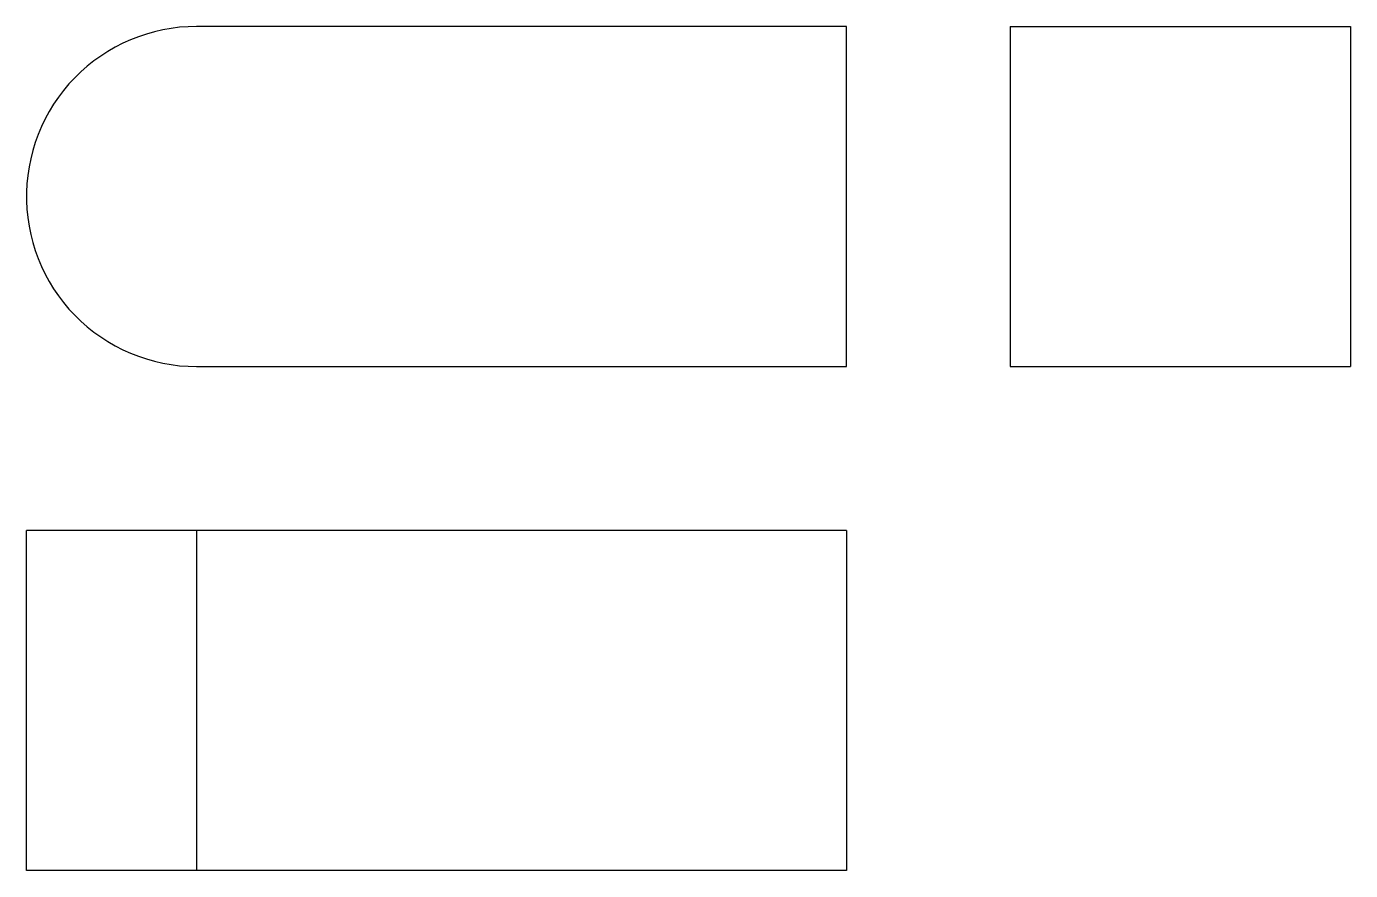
# Model space of a CAD drawing. Extents: x 0 to 1.21, y 0 to 0.77.
import ezdxf

# ---------------------------------------------------------------- set-up
doc = ezdxf.new("R2010")
doc.units = 0
for name, color, linetype in [('FRONT', 7, 'CONTINUOUS'), ('LEFT', 7, 'CONTINUOUS'), ('TOP', 7, 'CONTINUOUS')]:
    doc.layers.add(name, color=color, linetype=linetype)

msp = doc.modelspace()

# ---------------------------------------------------------------- linework, layer by layer
at = {"layer": 'FRONT'}
for p, q in [((0.109684, 0.765465), (0.10233, 0.762994)), ((0.117152, 0.767566), (0.109684, 0.765465)), ((0.124716, 0.769293), (0.117152, 0.767566)), ((0.132356, 0.77064), (0.124716, 0.769293)), ((0.140054, 0.771604), (0.132356, 0.77064)), ((0.14779, 0.772184), (0.140054, 0.771604)), ((0.155546, 0.772378), (0.14779, 0.772184)), ((0.749952, 0.772378), (0.155546, 0.772378)), ((0.749952, 0.461189), (0.749952, 0.772378)), ((0.081132, 0.75343), (0.074414, 0.74955)), ((0.088036, 0.756969), (0.081132, 0.75343)), ((0.095108, 0.76016), (0.088036, 0.756969)), ((0.10233, 0.762994), (0.095108, 0.76016)), ((0.061597, 0.740813), (0.055532, 0.735975)), ((0.067897, 0.745341), (0.061597, 0.740813)), ((0.074414, 0.74955), (0.067897, 0.745341)), ((0.049715, 0.730842), (0.044161, 0.725425)), ((0.055532, 0.735975), (0.049715, 0.730842)), ((0.038884, 0.719738), (0.033897, 0.713795)), ((0.044161, 0.725425), (0.038884, 0.719738)), ((0.029213, 0.70761), (0.024843, 0.7012)), ((0.033897, 0.713795), (0.029213, 0.70761)), ((0.020797, 0.69458), (0.017087, 0.687767)), ((0.024843, 0.7012), (0.020797, 0.69458)), ((0.013721, 0.680777), (0.010707, 0.673628)), ((0.017087, 0.687767), (0.013721, 0.680777)), ((0.008054, 0.666338), (0.005767, 0.658924)), ((0.010707, 0.673628), (0.008054, 0.666338)), ((0.005767, 0.658924), (0.003853, 0.651406)), ((0.002315, 0.643802), (0.001159, 0.63613)), ((0.003853, 0.651406), (0.002315, 0.643802)), ((0.001159, 0.63613), (0.000387, 0.628411)), ((0.000387, 0.628411), (0, 0.620662)), ((0, 0.620662), (0, 0.612904)), ((0, 0.612904), (0.000387, 0.605156)), ((0.000387, 0.605156), (0.001159, 0.597436)), ((0.001159, 0.597436), (0.002315, 0.589765)), ((0.002315, 0.589765), (0.003853, 0.58216)), ((0.003853, 0.58216), (0.005767, 0.574642)), ((0.005767, 0.574642), (0.008054, 0.567228)), ((0.008054, 0.567228), (0.010707, 0.559938)), ((0.010707, 0.559938), (0.013721, 0.552789)), ((0.013721, 0.552789), (0.017087, 0.545799)), ((0.017087, 0.545799), (0.020797, 0.538986)), ((0.020797, 0.538986), (0.024843, 0.532366)), ((0.024843, 0.532366), (0.029213, 0.525956)), ((0.029213, 0.525956), (0.033897, 0.519772)), ((0.033897, 0.519772), (0.038884, 0.513829)), ((0.038884, 0.513829), (0.044161, 0.508141)), ((0.044161, 0.508141), (0.049715, 0.502724)), ((0.049715, 0.502724), (0.055532, 0.497591)), ((0.055532, 0.497591), (0.061597, 0.492754)), ((0.061597, 0.492754), (0.067897, 0.488225)), ((0.067897, 0.488225), (0.074414, 0.484016)), ((0.074414, 0.484016), (0.081132, 0.480137)), ((0.081132, 0.480137), (0.088036, 0.476597)), ((0.088036, 0.476597), (0.095108, 0.473407)), ((0.095108, 0.473407), (0.10233, 0.470572)), ((0.10233, 0.470572), (0.109684, 0.468101)), ((0.109684, 0.468101), (0.117152, 0.466)), ((0.117152, 0.466), (0.124716, 0.464274)), ((0.124716, 0.464274), (0.132356, 0.462927)), ((0.132356, 0.462927), (0.140054, 0.461962)), ((0.140054, 0.461962), (0.14779, 0.461382)), ((0.14779, 0.461382), (0.155546, 0.461189)), ((0.155546, 0.461189), (0.749952, 0.461189))]:
    msp.add_line(p, q, dxfattribs=at)
at = {"layer": 'LEFT'}
for p, q in [((0.899952, 0.772378), (1.21114, 0.772378)), ((0.899952, 0.772378), (0.899952, 0.461189)), ((1.21114, 0.772378), (1.21114, 0.461189)), ((0.899952, 0.461189), (1.21114, 0.461189))]:
    msp.add_line(p, q, dxfattribs=at)
at = {"layer": 'TOP'}
for p, q in [((0.155594, 0.311189), (0, 0.311189)), ((0, 0), (0, 0.311189)), ((0.75, 0.311189), (0.155594, 0.311189)), ((0.155594, 0.311189), (0.155594, 0)), ((0.75, 0.311189), (0.75, 0)), ((0.155594, 0), (0, 0)), ((0.75, 0), (0.155594, 0))]:
    msp.add_line(p, q, dxfattribs=at)

doc.saveas('drawing.dxf')
